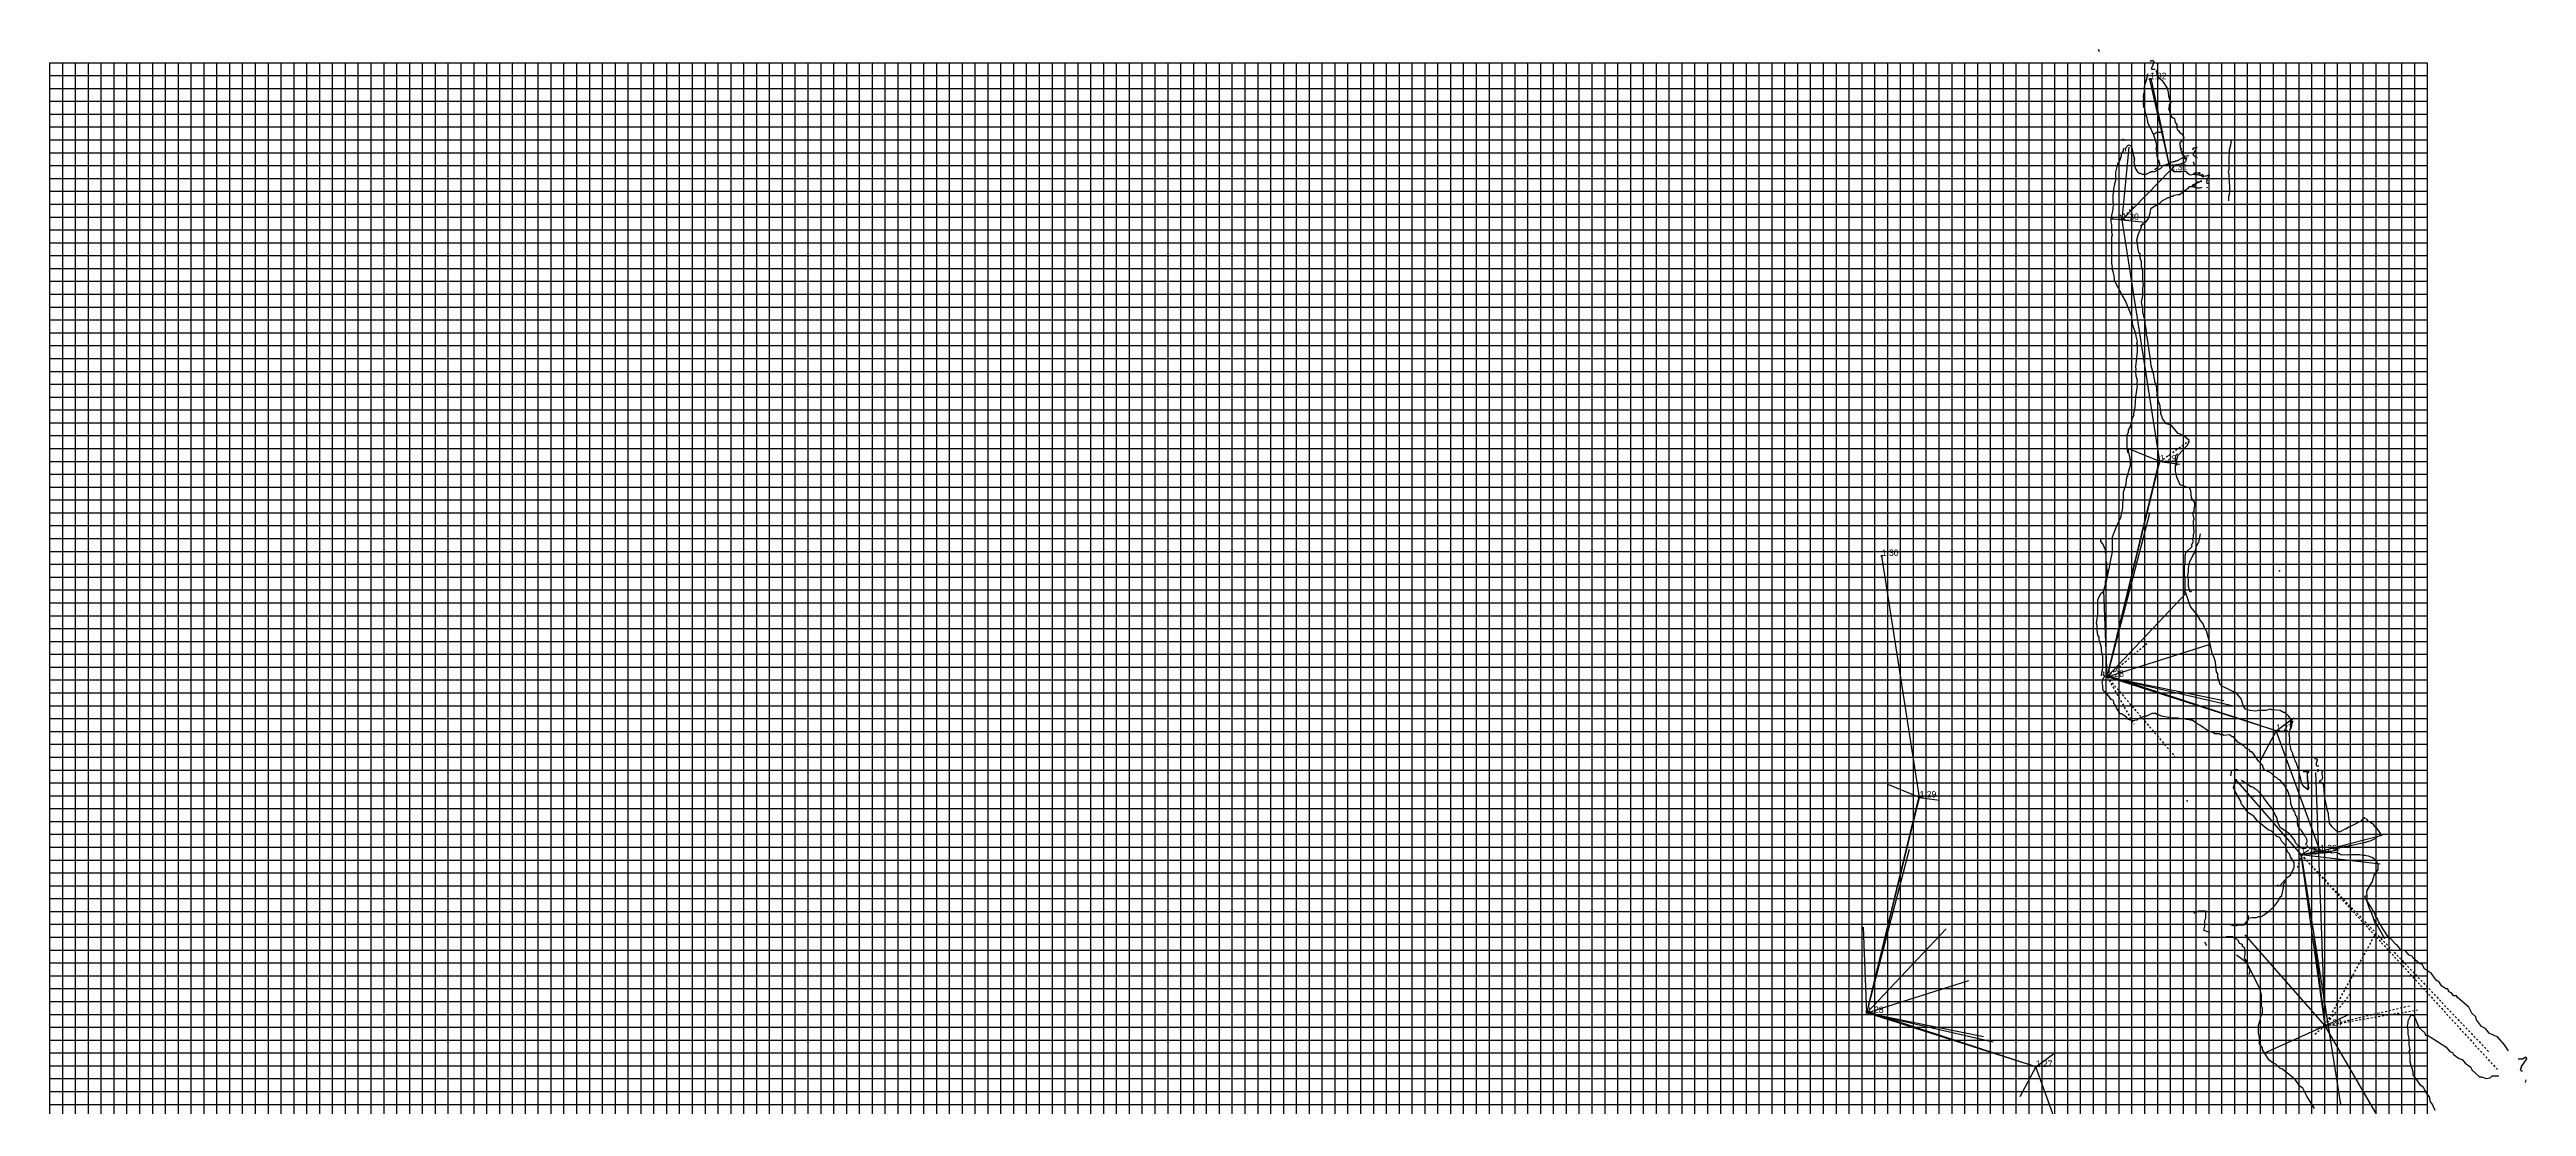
# Model space of a CAD drawing. Header units: millimetres. Extents: x -29 to 369, y -59 to 352.
# Drawn here: x -16 to 369.4, y 187.7 to 352 of the extents above; entities that cross this region are included whole.
import ezdxf

# ---------------------------------------------------------------- set-up
doc = ezdxf.new("R2010")
doc.units = ezdxf.units.MM
doc.linetypes.add('DASH', pattern=[0.6, 0.3, -0.3])

msp = doc.modelspace()

# ---------------------------------------------------------------- linework, layer by layer
at = {"layer": 'Black', "color": 0}
for points in [[(303.02, 351.68), (302.84, 352.04)], [(311.6, 333.32), (311.66, 333.44), (312.02, 333.68), (312.38, 334.1), (312.38, 334.28), (312.26, 334.52), (312.26, 334.7), (312.08, 335), (311.9, 335.9), (311.9, 336.32), (311.84, 336.44), (311.9, 337.1), (311.84, 337.64), (311.48, 338.72), (310.88, 339.98), (310.58, 340.52), (310.46, 341.12), (310.4, 341.42), (310.22, 341.96), (310.22, 342.08), (310.1, 342.38), (310.1, 342.62), (310.04, 342.92), (309.92, 343.04), (309.92, 343.22), (309.86, 343.52), (309.86, 344.18), (309.92, 344.36), (309.86, 344.72), (309.92, 345.14), (309.98, 345.44), (309.98, 346.16), (310.04, 346.58), (310.28, 347.12), (310.46, 347.9), (310.52, 348.14), (310.52, 348.26)], [(310.94, 350.18), (311, 350.36), (311.3, 350.36), (311.48, 350.18), (311.24, 349.46), (311.06, 349.1), (311.18, 348.98), (311.66, 348.98)], [(311.3, 348.44), (311.36, 348.32)], [(311.96, 348.8), (311.84, 348.68), (311.96, 347.96), (312.68, 347.24), (312.98, 346.94), (313.58, 345.92), (313.58, 345.74), (313.7, 345.5), (313.7, 345.2), (313.76, 345.08), (313.76, 344.84), (314, 343.94), (314.18, 343.82), (314, 343.76), (313.82, 343.4), (313.82, 343.04), (313.76, 342.86), (314.18, 341.6), (314.48, 341.42), (314.66, 341.3), (314.78, 340.7), (315.02, 340.4), (315.02, 340.16), (314.96, 340.04), (315.08, 339.62), (315.26, 339.5), (315.44, 339.2), (315.86, 338.9), (316.1, 338.42), (316.04, 338.06), (315.8, 337.94), (315.74, 337.76), (315.56, 337.64), (315.44, 337.28), (315.56, 337.1), (315.56, 336.8), (315.74, 336.5), (315.62, 336.38), (315.8, 336.2), (315.8, 336.08), (315.92, 336.02), (315.8, 335.78), (315.92, 335.72), (315.98, 335.54), (316.1, 335.6), (316.22, 335.36), (316.16, 335.24), (316.22, 335.12), (316.52, 335.12), (316.64, 335.3)], [(311.48, 338.9), (311.93, 339.2), (312.83, 339.2), (312.83, 339.35)], [(305.13, 325.75), (304.93, 325.95), (304.93, 326.25), (305.13, 327.15), (305.13, 327.65), (305.23, 327.85), (305.13, 328.35), (305.13, 329.45), (305.23, 329.95), (305.23, 330.45), (305.33, 330.85), (305.43, 331.35), (305.53, 331.75), (305.53, 332.95), (305.93, 334.45), (306.13, 334.65), (306.43, 335.55), (306.43, 335.85), (306.73, 336.25), (306.73, 336.55), (306.83, 336.75)], [(306.63, 338.15), (306.63, 337.95)], [(307.1, 336.26), (307.04, 336.56), (307.22, 336.92), (307.52, 337.22), (307.82, 337.1), (308.06, 336.68), (308.06, 336.5), (308.12, 336.26), (308.24, 335.66), (308.42, 335.12), (308.36, 335), (308.42, 334.82), (308.36, 334.52), (308.48, 333.86), (308.54, 333.62), (308.9, 333.02), (309.2, 332.84), (309.32, 332.84), (309.62, 332.66), (310.28, 332.66), (311.3, 333.2)], [(310.94, 332.9), (310.82, 332.96), (311.42, 333.08), (311.6, 333.08), (312.56, 333.62), (312.98, 334.04), (313.16, 334.04), (313.46, 334.22), (313.58, 334.22), (313.88, 334.4), (314.54, 334.64), (314.66, 334.64), (314.84, 334.76), (315.02, 334.76), (315.92, 335.18), (316.28, 335.48), (316.88, 335.54)], [(317.6, 336.38), (317.54, 336.5), (317.66, 336.74), (317.84, 336.74), (318.02, 336.86), (318.14, 336.86), (317.9, 336.32), (317.54, 335.72), (317.84, 335.42), (318.2, 335.24)], [(323.6, 338.06), (323.48, 337.94), (323.36, 337.16), (323.18, 336.38), (323.12, 334.82), (323.12, 333.32), (323, 333.02), (323.12, 332.66), (323.12, 332.06), (323.18, 331.58), (323.24, 330.62), (323.24, 329.9), (323.18, 329.6), (323.18, 329.36), (323.06, 329.24), (323.06, 328.52)], [(316.58, 335.12), (316.28, 335.18), (316.46, 335), (316.4, 334.64), (316.16, 334.4), (315.56, 334.22), (314.66, 334.04), (314.24, 333.5), (314.24, 333.38), (314.54, 333.08), (315.74, 333.08), (315.98, 333.14), (316.16, 333.14), (316.46, 333.08), (316.64, 332.84), (316.76, 332.84), (317, 332.6), (317.18, 332.54), (317.78, 332.72), (317.96, 332.84), (318.56, 332.9), (318.68, 332.9)], [(317.9, 330.8), (317.72, 330.86), (317.48, 330.74), (317.54, 330.98), (318.08, 331.28), (318.62, 331.46), (318.8, 331.58), (318.92, 331.58), (318.74, 331.58), (318.62, 331.46), (318.38, 331.4), (318.08, 331.22), (317.6, 330.92), (317.36, 330.74), (318.02, 331.34), (318.26, 331.46), (318.44, 331.46)], [(319.16, 332.12), (318.86, 332.42), (318.32, 332.54), (317.9, 332.54), (317.66, 332.6), (317.54, 332.6)], [(317.6, 334.64), (317.72, 334.1)], [(317.72, 332.54), (317.6, 332.66), (317.96, 332.9), (318.5, 332.84), (318.74, 332.66)], [(318.86, 332.72), (318.92, 332.6), (319.04, 332.6), (319.34, 332.3)], [(319.46, 332.42), (319.64, 332.42), (320.06, 332.54), (320.06, 332.42), (319.82, 332), (319.82, 331.88), (319.7, 331.76), (319.7, 331.58), (319.64, 331.46), (319.7, 331.28), (320, 331.22)], [(309.56, 324.62), (309.38, 324.62), (309.98, 325.04), (310.04, 325.16), (310.22, 325.22), (310.64, 325.76), (310.88, 326.6), (311, 327.2), (311.12, 327.44), (311.96, 327.92)], [(311.9, 327.74), (312.8, 328.58), (313.4, 328.88), (313.52, 329), (313.7, 329), (314.18, 329.24), (314.36, 329.24), (314.6, 329.42), (315.2, 329.48), (315.44, 329.48), (316.04, 329.9), (316.52, 330.32), (316.82, 330.44), (317, 330.74), (317.42, 330.74), (317.78, 330.62), (317.96, 330.62), (318.26, 330.56), (318.68, 330.56), (318.98, 330.62)], [(319.7, 330.68), (319.76, 330.56)], [(307.43, 289.35), (307.33, 290.35), (307.33, 292.05), (307.53, 292.55), (307.53, 292.85), (307.83, 293.35), (308.13, 294.75), (308.33, 295.15), (308.33, 295.45), (308.53, 296.35), (308.63, 298.05), (308.93, 299.75), (308.83, 299.95), (308.93, 300.55), (308.73, 301.25), (308.63, 301.95), (308.73, 302.25), (308.63, 302.75), (308.73, 303.15), (308.83, 304.05), (308.93, 305.15), (308.93, 306.15), (308.83, 306.35), (308.93, 306.65), (308.73, 307.45), (308.63, 307.85), (308.13, 309.35), (308.13, 309.75), (308.03, 310.15), (308.03, 310.55), (307.03, 312.95), (306.53, 313.85), (305.33, 316.15), (305.33, 316.55), (305.23, 317.05), (305.13, 317.45), (304.93, 318.05), (305.03, 318.25), (304.93, 318.75), (304.93, 322.95), (305.03, 323.15), (304.93, 323.65), (304.93, 324.85), (304.83, 325.25), (304.83, 325.75), (304.93, 326.15)], [(315.03, 287.35), (315.03, 287.75), (314.93, 287.95), (315.23, 288.95), (316.63, 290.45), (316.93, 291.05), (316.93, 291.25), (316.13, 291.95), (315.93, 291.95), (315.53, 292.25), (315.23, 292.35), (314.13, 293.65), (313.43, 293.85), (312.83, 294.55), (312.53, 295.45), (312.53, 295.95), (312.43, 296.45), (312.43, 296.65), (312.13, 297.45), (312.13, 297.85), (311.93, 298.35), (312.03, 298.55), (311.93, 298.95), (311.93, 299.45), (311.83, 299.85), (311.83, 300.05), (311.63, 300.25), (311.63, 300.55), (311.53, 300.95), (311.43, 301.45), (311.03, 302.85), (310.93, 303.85), (310.63, 305.95), (310.43, 307.35), (310.33, 307.55), (310.33, 308.25), (310.13, 309.45), (310.13, 309.85), (309.73, 311.15), (309.73, 311.75), (309.53, 312.75), (309.73, 313.75), (309.73, 314.95), (309.83, 315.45), (309.73, 315.95), (309.73, 317.65), (309.53, 318.25), (309.53, 319.05), (309.33, 319.65), (309.33, 320.25), (309.13, 320.45), (309.03, 321.05), (308.83, 322.45), (309.03, 323.25), (309.53, 324.45), (309.63, 324.85), (309.73, 325.05)], [(303.93, 268.25), (303.83, 268.45), (304.03, 269.05), (304.13, 269.65), (304.53, 271.55), (304.73, 272.45), (305.03, 273.95), (305.03, 276.25), (305.73, 278.15), (306.33, 279.25), (306.63, 280.75), (306.63, 281.55), (306.73, 282.15), (306.73, 283.25), (307.13, 284.45), (307.23, 285.55), (307.43, 285.75), (307.53, 286.35), (307.83, 287.35), (307.83, 287.75), (307.73, 288.05), (307.83, 288.25), (307.53, 289.65), (307.53, 289.95)], [(316.13, 267.65), (316.33, 267.55), (316.33, 269.75), (316.23, 270.35), (316.23, 271.65), (316.33, 272.25), (316.33, 273.25), (316.43, 273.85), (317.43, 274.75), (317.33, 274.95), (317.63, 275.55), (317.53, 275.75), (317.63, 276.25), (317.63, 276.55), (317.73, 277.05), (317.63, 278.15), (317.63, 278.75), (317.73, 279.05), (317.53, 279.95), (317.73, 280.25), (317.73, 280.65), (317.83, 281.05), (317.83, 281.55), (317.33, 282.35), (317.23, 283.45), (316.93, 283.95), (316.73, 283.95), (315.53, 284.35), (315.03, 285.55), (314.93, 286.05), (314.83, 286.45), (314.83, 287.25), (314.93, 287.75), (314.83, 288.15), (314.83, 288.55), (314.93, 288.95), (315.13, 289.15)], [(303.33, 254.65), (303.43, 255.35), (303.53, 255.85), (303.53, 257.65), (303.33, 258.55), (303.33, 259.05), (302.93, 260.25), (302.93, 260.65), (302.73, 260.95), (302.63, 261.75), (302.63, 262.45), (302.53, 262.85), (302.73, 264.15), (302.73, 266.45), (303.23, 267.45), (303.63, 267.75), (303.93, 268.85), (303.93, 269.35), (304.23, 270.25), (304.23, 271.05), (304.13, 271.45), (304.13, 272.15), (304.03, 272.55), (304.03, 273.45), (303.93, 273.95), (303.93, 274.25), (303.53, 275.15), (303.23, 275.55), (303.23, 275.95)], [(317.33, 267.75), (317.13, 267.65), (316.83, 268.55), (316.83, 269.65), (316.73, 270.25), (316.83, 270.75), (316.83, 271.35), (317.03, 272.25), (317.53, 273.35), (317.83, 273.85), (318.03, 274.65), (318.53, 275.65), (318.73, 276.75)], [(332.83, 247.85), (332.43, 248.45), (331.83, 248.95), (331.63, 248.95), (331.13, 249.25), (329.83, 249.35), (329.63, 249.45), (328.83, 249.25), (327.73, 249.25), (327.33, 249.15), (326.43, 249.25), (325.73, 249.45), (325.43, 249.95), (325.03, 251.05), (324.33, 251.95), (324.03, 252.15), (323.83, 252.15), (322.73, 252.75), (322.03, 253.05), (321.73, 253.45), (321.43, 254.45), (321.43, 254.95), (321.23, 255.25), (321.03, 256.75), (320.83, 257.45), (320.53, 258.15), (320.23, 259.55), (320.03, 260.35), (319.63, 261.65), (319.43, 261.85), (319.13, 262.75), (318.73, 263.25), (318.13, 264.25), (317.43, 265.05), (317.13, 265.55), (316.53, 267.25), (316.13, 267.75), (316.33, 267.65)], [(327.73, 241.35), (327.03, 242.45), (326.73, 242.85), (326.43, 242.85), (326.33, 243.15), (325.83, 243.35), (325.33, 243.85), (325.13, 243.85), (325.03, 244.05), (324.53, 244.35), (323.83, 245.15), (323.63, 245.15), (323.23, 245.45), (322.33, 245.35), (322.13, 245.55), (321.83, 245.45), (321.63, 245.65), (320.93, 245.65), (320.63, 245.85), (320.13, 245.95), (318.63, 246.95), (318.13, 247.25), (317.43, 247.75), (317.13, 247.75), (316.93, 247.85), (316.53, 247.85), (316.13, 247.95), (315.43, 247.95), (315.23, 248.05), (314.23, 248.05), (312.63, 248.35), (312.33, 248.55), (312.13, 248.55), (311.63, 248.85), (311.43, 248.75), (311.23, 248.85), (310.33, 248.35), (310.03, 248.35), (309.03, 247.95), (308.83, 247.75), (308.13, 247.65), (307.53, 247.85), (307.13, 248.25), (306.43, 248.75), (306.23, 248.75), (305.63, 249.65), (305.43, 250.15), (305.23, 250.35), (305.23, 250.65), (305.13, 250.85), (304.83, 250.95), (303.93, 252.15), (303.63, 252.25), (303.53, 252.75), (303.53, 253.15), (303.43, 253.55), (303.53, 253.95), (303.63, 254.35), (303.83, 254.55), (303.63, 254.85), (303.73, 255.05), (303.63, 255.25)], [(334.77, 239.91), (335.13, 239.91), (335.25, 239.97), (335.31, 239.73), (335.31, 239.25), (335.37, 238.95), (335.31, 238.71), (335.49, 237.93), (335.49, 237.45), (335.55, 237.33), (335.43, 236.91), (334.83, 237.39), (334.53, 237.81), (334.35, 238.47), (334.35, 238.59), (334.23, 238.95), (333.99, 240.15), (333.69, 240.87), (333.63, 241.11), (333.51, 241.23), (333.51, 241.35), (333.33, 241.71), (333.27, 242.07), (333.09, 242.37), (333.09, 242.55), (332.79, 243.21), (332.79, 243.39), (332.55, 244.23), (332.61, 244.53), (332.55, 244.65), (332.61, 244.89), (332.49, 245.55), (332.61, 246.15), (332.79, 246.63), (332.85, 246.87), (333.09, 247.53), (333.09, 247.65)], [(332.63, 246.45), (332.83, 246.45), (332.93, 246.85), (332.93, 247.85), (332.83, 248.05)], [(332.73, 246.75), (332.79, 247.23), (332.73, 247.53), (332.73, 247.65)], [(323.44, 239.1), (323.59, 240), (324.34, 240.15), (324.64, 240)], [(335.19, 228.45), (335.31, 228.93), (335.25, 229.23), (335.13, 229.53), (334.95, 229.71), (334.71, 230.19), (334.41, 230.61), (334.17, 230.85), (333.87, 231.39), (333.81, 231.75), (333.87, 231.93), (333.81, 232.23), (333.81, 232.41), (333.69, 232.77), (333.57, 232.89), (333.39, 233.49), (333.15, 233.79), (332.79, 234.75), (332.79, 235.11), (332.67, 235.71), (332.25, 236.85), (332.01, 237.15), (331.89, 237.51), (331.11, 238.41), (330.81, 238.59), (330.57, 238.77), (330.27, 238.95), (329.67, 239.55), (329.25, 239.79), (329.13, 239.79), (328.95, 239.91), (328.71, 239.97), (328.53, 240.21), (328.35, 240.75), (327.69, 241.41)], [(334.71, 239.79), (335.55, 239.79), (335.31, 239.43), (335.31, 238.95), (335.37, 238.59), (335.31, 238.47), (335.43, 238.11), (335.43, 237.33), (335.49, 237.09), (335.49, 236.97), (335.25, 237.15)], [(336.57, 241.71), (336.57, 241.89), (336.87, 241.71), (336.87, 241.53), (336.69, 241.05), (336.69, 240.75), (336.87, 240.63), (337.11, 240.63)], [(336.99, 240.15), (336.93, 239.85), (336.99, 239.73)], [(344.25, 232.65), (344.25, 232.53), (343.95, 232.35), (343.65, 232.05), (342.39, 231.39), (341.85, 231.09), (341.73, 231.09), (341.31, 230.79), (341.19, 230.79), (340.47, 230.37), (340.11, 230.37), (339.81, 230.55), (339.15, 231.21), (338.97, 231.51), (338.79, 231.75), (338.79, 231.99), (338.61, 232.89), (338.61, 233.25), (338.37, 233.97), (338.37, 234.21), (338.07, 235.65), (338.01, 236.25), (337.95, 236.79), (337.89, 237.69), (337.71, 237.99), (337.29, 238.17), (337.35, 238.41), (337.59, 238.47), (337.77, 238.77), (337.65, 239.43), (337.65, 239.73), (337.71, 239.85), (337.83, 239.85)], [(330.6, 222.15), (331.05, 222), (332.25, 223.35), (332.7, 223.65), (333.3, 224.85), (333.3, 225.6), (332.7, 226.5), (332.55, 226.95), (332.25, 227.25), (331.95, 228.3), (331.35, 228.9), (331.05, 229.5), (330.6, 229.65), (329.7, 230.55), (329.25, 230.7), (327.6, 232.05), (327, 232.8), (326.1, 233.4), (325.35, 234.45), (325.05, 234.75), (325.05, 235.05), (324.15, 236.55), (323.85, 237.3), (324.3, 238.65)], [(335.31, 228.33), (335.25, 228.09), (335.01, 227.79), (334.59, 227.79), (334.35, 227.91), (334.17, 228.09), (333.99, 228.15), (333.51, 228.69), (333.39, 229.05), (332.55, 230.13), (332.19, 230.31), (331.17, 231.03), (330.75, 231.81), (330.57, 232.65), (330.39, 232.95), (329.85, 234.03), (329.25, 234.75), (329.01, 235.11), (328.53, 235.71), (328.47, 235.89), (328.05, 236.31), (327.51, 236.85), (327.15, 237.09), (327.03, 237.27), (326.73, 237.39), (326.55, 237.39), (326.07, 237.75), (325.77, 237.93), (325.11, 238.35)], [(339.33, 227.79), (339.57, 227.73), (340.35, 227.91), (340.53, 228.03), (341.07, 228.03), (341.25, 228.15), (341.49, 228.15), (341.79, 228.21), (341.97, 228.33), (342.27, 228.33), (343.41, 228.57), (344.25, 228.75), (345.27, 229.05), (345.99, 229.41), (346.23, 229.59), (346.65, 229.83), (346.77, 229.95), (346.77, 230.07), (346.17, 230.97), (345.81, 231.21), (345.69, 231.45), (345.03, 231.93), (344.85, 231.99), (344.61, 232.35), (344.43, 232.41)], [(346.11, 216.09), (345.87, 216.27), (345.81, 216.51), (345.27, 218.01), (345.09, 218.31), (344.67, 219.57), (344.67, 220.41), (344.61, 220.89), (344.67, 221.25), (345.21, 222.27), (345.51, 222.75), (345.51, 222.93), (345.69, 223.41), (345.75, 223.65), (345.99, 223.95), (346.35, 224.55), (346.35, 225.39), (346.23, 225.57), (346.23, 225.69), (345.63, 226.29), (345.51, 226.29), (345.39, 226.41), (344.85, 226.59), (344.49, 226.65), (344.31, 226.71), (344.01, 226.71), (343.47, 226.83), (341.79, 226.83), (341.61, 226.77), (341.19, 226.83), (340.83, 226.77), (340.53, 226.83), (339.93, 227.19), (339.15, 227.07), (338.73, 227.25), (338.43, 227.19), (337.59, 227.19), (337.53, 227.31), (337.35, 227.19), (337.41, 227.31), (337.29, 227.37), (337.53, 227.43), (337.77, 227.37), (338.19, 227.31), (338.67, 227.37), (338.91, 227.43), (339.03, 227.37), (339.63, 227.49), (339.75, 227.61), (340.17, 227.61)], [(338.19, 223.71), (338.19, 223.83)], [(325.95, 216.9), (326.7, 217.05), (327.45, 217.05), (327.75, 217.2), (328.2, 217.2), (329.25, 217.95), (330.15, 218.7), (330.9, 219.75), (331.05, 220.2), (331.35, 220.5), (331.65, 221.7), (331.65, 222.15), (331.95, 222.75)], [(366.64, 196.35), (366.04, 197.25), (364.99, 198.45), (363.64, 199.05), (363.04, 199.8), (362.44, 200.1), (361.69, 201.15), (361.54, 201.6), (360.94, 202.2), (360.49, 203.1), (358.69, 204.6), (358.54, 204.9), (358.09, 204.9), (357.79, 205.35), (357.34, 205.5), (357.19, 205.95), (356.89, 205.95), (356.29, 206.4), (355.84, 207), (355.39, 207.3), (354.64, 208.35), (353.59, 209.1), (353.14, 209.85), (352.84, 209.85), (351.79, 210.75), (351.64, 211.05), (351.19, 211.2), (350.59, 211.95), (350.14, 211.95), (349.84, 212.1), (349.39, 212.7), (349.09, 212.85), (348.34, 213.75), (348.04, 213.9), (347.14, 215.25), (346.39, 216.45), (346.24, 216.9), (345.94, 217.2), (345.94, 217.5), (345.34, 218.55), (344.29, 220.2), (344.44, 220.5)], [(317.85, 217.65), (317.7, 217.95), (318.15, 217.95), (318.45, 218.1), (319.5, 218.1), (319.5, 216.9), (319.35, 216.6), (319.35, 215.7), (319.2, 215.1), (320.1, 214.8)], [(326.14, 217.35), (326.14, 216.75), (325.39, 215.85), (324.64, 215.85), (324.04, 215.7), (322.99, 216)], [(347.4, 213.75), (345.75, 216.75)], [(319.35, 213.3), (319.65, 212.7)], [(326.29, 208.2), (326.44, 208.8), (325.99, 209.85), (325.99, 210.15), (325.54, 210.75), (325.69, 211.35), (325.69, 211.95), (325.54, 212.4), (325.24, 212.55), (325.24, 212.85), (324.79, 213), (324.64, 213.45), (324.34, 213.75), (324.04, 213.75), (323.74, 214.05), (322.69, 214.05)], [(336.45, 187.35), (335.25, 189.3), (334.65, 190.5), (334.2, 190.8), (333.45, 191.85), (331.8, 193.2), (331.5, 193.5), (331.05, 193.65), (330.45, 194.25), (330, 194.4), (329.4, 194.85), (328.35, 196.5), (328.35, 196.8), (327.9, 197.4), (327.9, 198.45), (327.75, 199.05), (327.75, 200.25), (328.05, 201.3), (328.05, 201.6), (328.35, 202.2), (328.35, 202.95), (328.2, 203.25), (328.2, 205.05), (327.9, 206.1), (325.95, 210), (324.3, 211.2)], [(355.24, 187.05), (354.79, 188.1), (354.49, 188.4), (354.34, 189.15), (353.89, 189.75), (353.44, 190.65), (352.99, 190.95), (352.24, 192), (351.79, 192.6), (351.79, 193.05), (351.34, 194.55), (351.34, 195.6), (351.19, 196.2), (351.34, 196.5), (351.19, 197.25), (351.19, 198.3), (351.04, 198.9), (351.04, 199.65), (350.89, 199.95), (351.04, 200.7), (351.04, 201), (351.49, 201.9), (351.94, 201.75), (352.69, 199.95), (353.59, 199.2), (353.74, 198.75), (354.04, 198.75), (356.89, 196.95), (357.49, 196.2), (357.94, 196.05), (358.09, 195.75), (358.99, 195.15), (359.44, 195), (359.89, 194.4), (360.79, 193.8), (360.94, 193.35), (362.14, 192.3), (362.44, 192.3), (363.19, 192), (363.79, 192.15), (364.09, 192.45), (365.14, 192.45)], [(368.14, 195.1), (368.84, 195.1), (369.34, 195.4), (369.44, 195.1), (368.64, 193.9), (368.64, 193.7), (368.44, 193.4), (368.64, 193.2), (368.84, 193.2)], [(369.34, 191.8), (369.24, 191.4)]]:
    msp.add_lwpolyline(points, dxfattribs=at)
for p in [(306.83, 337.95), (301.93, 333.85), (331.03, 270.95), (316.65, 235.2), (326.97, 235.89), (335.13, 228.45)]:
    msp.add_point(p, dxfattribs=at)
at = {"layer": 'Grid', "color": 255}
for p, q in [((-16, 350), (-16, -18)), ((-16, 350), (354, 350)), ((-16, 348), (354, 348)), ((-14, 350), (-14, -18)), ((-12, 350), (-12, -18)), ((-10, 350), (-10, -18)), ((-8, 350), (-8, -18)), ((-6, 350), (-6, -18)), ((-4, 350), (-4, -18)), ((-2, 350), (-2, -18)), ((0, 350), (0, -18)), ((2, 350), (2, -18)), ((4, 350), (4, -18)), ((6, 350), (6, -18)), ((8, 350), (8, -18)), ((10, 350), (10, -18)), ((12, 350), (12, -18)), ((14, 350), (14, -18)), ((16, 350), (16, -18)), ((18, 350), (18, -18)), ((20, 350), (20, -18)), ((22, 350), (22, -18)), ((24, 350), (24, -18)), ((26, 350), (26, -18)), ((28, 350), (28, -18)), ((30, 350), (30, -18)), ((32, 350), (32, -18)), ((34, 350), (34, -18)), ((36, 350), (36, -18)), ((38, 350), (38, -18)), ((40, 350), (40, -18)), ((42, 350), (42, -18)), ((44, 350), (44, -18)), ((46, 350), (46, -18)), ((48, 350), (48, -18)), ((50, 350), (50, -18)), ((52, 350), (52, -18)), ((54, 350), (54, -18)), ((56, 350), (56, -18)), ((58, 350), (58, -18)), ((60, 350), (60, -18)), ((62, 350), (62, -18)), ((64, 350), (64, -18)), ((66, 350), (66, -18)), ((68, 350), (68, -18)), ((70, 350), (70, -18)), ((72, 350), (72, -18)), ((74, 350), (74, -18)), ((76, 350), (76, -18)), ((78, 350), (78, -18)), ((80, 350), (80, -18)), ((82, 350), (82, -18)), ((84, 350), (84, -18)), ((86, 350), (86, -18)), ((88, 350), (88, -18)), ((90, 350), (90, -18)), ((92, 350), (92, -18)), ((94, 350), (94, -18)), ((96, 350), (96, -18)), ((98, 350), (98, -18)), ((100, 350), (100, -18)), ((102, 350), (102, -18)), ((104, 350), (104, -18)), ((106, 350), (106, -18)), ((108, 350), (108, -18)), ((110, 350), (110, -18)), ((112, 350), (112, -18)), ((114, 350), (114, -18)), ((116, 350), (116, -18)), ((118, 350), (118, -18)), ((120, 350), (120, -18)), ((122, 350), (122, -18)), ((124, 350), (124, -18)), ((126, 350), (126, -18)), ((128, 350), (128, -18)), ((130, 350), (130, -18)), ((132, 350), (132, -18)), ((134, 350), (134, -18)), ((136, 350), (136, -18)), ((138, 350), (138, -18)), ((140, 350), (140, -18)), ((142, 350), (142, -18)), ((144, 350), (144, -18)), ((146, 350), (146, -18)), ((148, 350), (148, -18)), ((150, 350), (150, -18)), ((152, 350), (152, -18)), ((154, 350), (154, -18)), ((156, 350), (156, -18)), ((158, 350), (158, -18)), ((160, 350), (160, -18)), ((162, 350), (162, -18)), ((164, 350), (164, -18)), ((166, 350), (166, -18)), ((168, 350), (168, -18)), ((170, 350), (170, -18)), ((172, 350), (172, -18)), ((174, 350), (174, -18)), ((176, 350), (176, -18)), ((178, 350), (178, -18)), ((180, 350), (180, -18)), ((182, 350), (182, -18)), ((184, 350), (184, -18)), ((186, 350), (186, -18)), ((188, 350), (188, -18)), ((190, 350), (190, -18)), ((192, 350), (192, -18)), ((194, 350), (194, -18)), ((196, 350), (196, -18)), ((198, 350), (198, -18)), ((200, 350), (200, -18)), ((202, 350), (202, -18)), ((204, 350), (204, -18)), ((206, 350), (206, -18)), ((208, 350), (208, -18)), ((210, 350), (210, -18)), ((212, 350), (212, -18)), ((214, 350), (214, -18)), ((216, 350), (216, -18)), ((218, 350), (218, -18)), ((220, 350), (220, -18)), ((222, 350), (222, -18)), ((224, 350), (224, -18)), ((226, 350), (226, -18)), ((228, 350), (228, -18)), ((230, 350), (230, -18)), ((232, 350), (232, -18)), ((234, 350), (234, -18)), ((236, 350), (236, -18)), ((238, 350), (238, -18)), ((240, 350), (240, -18)), ((242, 350), (242, -18)), ((244, 350), (244, -18)), ((246, 350), (246, -18)), ((248, 350), (248, -18)), ((250, 350), (250, -18)), ((252, 350), (252, -18)), ((254, 350), (254, -18)), ((256, 350), (256, -18)), ((258, 350), (258, -18)), ((260, 350), (260, -18)), ((262, 350), (262, -18)), ((264, 350), (264, -18)), ((266, 350), (266, -18)), ((268, 350), (268, -18)), ((270, 350), (270, -18)), ((272, 350), (272, -18)), ((274, 350), (274, -18)), ((276, 350), (276, -18)), ((278, 350), (278, -18)), ((280, 350), (280, -18)), ((282, 350), (282, -18)), ((284, 350), (284, -18)), ((286, 350), (286, -18)), ((288, 350), (288, -18)), ((290, 350), (290, -18)), ((292, 350), (292, -18)), ((294, 350), (294, -18)), ((296, 350), (296, -18)), ((298, 350), (298, -18)), ((300, 350), (300, -18)), ((302, 350), (302, -18)), ((304, 350), (304, -18)), ((306, 350), (306, -18)), ((308, 350), (308, -18)), ((310, 350), (310, -18)), ((312, 350), (312, -18)), ((314, 350), (314, -18)), ((316, 350), (316, -18)), ((318, 350), (318, -18)), ((320, 350), (320, -18)), ((322, 350), (322, -18)), ((324, 350), (324, -18)), ((326, 350), (326, -18)), ((328, 350), (328, -18)), ((330, 350), (330, -18)), ((332, 350), (332, -18)), ((334, 350), (334, -18)), ((336, 350), (336, -18)), ((338, 350), (338, -18)), ((340, 350), (340, -18)), ((342, 350), (342, -18)), ((344, 350), (344, -18)), ((346, 350), (346, -18)), ((348, 350), (348, -18)), ((350, 350), (350, -18)), ((352, 350), (352, -18)), ((354, 350), (354, -18)), ((-16, 346), (354, 346)), ((-16, 344), (354, 344)), ((-16, 342), (354, 342)), ((-16, 340), (354, 340)), ((-16, 338), (354, 338)), ((-16, 336), (354, 336)), ((-16, 334), (354, 334)), ((-16, 332), (354, 332)), ((-16, 330), (354, 330)), ((-16, 328), (354, 328)), ((-16, 326), (354, 326)), ((-16, 324), (354, 324)), ((-16, 322), (354, 322)), ((-16, 320), (354, 320)), ((-16, 318), (354, 318)), ((-16, 316), (354, 316)), ((-16, 314), (354, 314)), ((-16, 312), (354, 312)), ((-16, 310), (354, 310)), ((-16, 308), (354, 308)), ((-16, 306), (354, 306)), ((-16, 304), (354, 304)), ((-16, 302), (354, 302)), ((-16, 300), (354, 300)), ((-16, 298), (354, 298)), ((-16, 296), (354, 296)), ((-16, 294), (354, 294)), ((-16, 292), (354, 292)), ((-16, 290), (354, 290)), ((-16, 288), (354, 288)), ((-16, 286), (354, 286)), ((-16, 284), (354, 284)), ((-16, 282), (354, 282)), ((-16, 280), (354, 280)), ((-16, 278), (354, 278)), ((-16, 276), (354, 276)), ((-16, 274), (354, 274)), ((-16, 272), (354, 272)), ((-16, 270), (354, 270)), ((-16, 268), (354, 268)), ((-16, 266), (354, 266)), ((-16, 264), (354, 264)), ((-16, 262), (354, 262)), ((-16, 260), (354, 260)), ((-16, 258), (354, 258)), ((-16, 256), (354, 256)), ((-16, 254), (354, 254)), ((-16, 252), (354, 252)), ((-16, 250), (354, 250)), ((-16, 248), (354, 248)), ((-16, 246), (354, 246)), ((-16, 244), (354, 244)), ((-16, 242), (354, 242)), ((-16, 240), (354, 240)), ((-16, 238), (354, 238)), ((-16, 236), (354, 236)), ((-16, 234), (354, 234)), ((-16, 232), (354, 232)), ((-16, 230), (354, 230)), ((-16, 228), (354, 228)), ((-16, 226), (354, 226)), ((-16, 224), (354, 224)), ((-16, 222), (354, 222)), ((-16, 220), (354, 220)), ((-16, 218), (354, 218)), ((-16, 216), (354, 216)), ((-16, 214), (354, 214)), ((-16, 212), (354, 212)), ((-16, 210), (354, 210)), ((-16, 208), (354, 208)), ((-16, 206), (354, 206)), ((-16, 204), (354, 204)), ((-16, 202), (354, 202)), ((-16, 200), (354, 200)), ((-16, 198), (354, 198)), ((-16, 196), (354, 196)), ((-16, 194), (354, 194)), ((-16, 192), (354, 192)), ((-16, 190), (354, 190)), ((-16, 188), (354, 188))]:
    msp.add_line(p, q, dxfattribs=at)
at = {"layer": 'Shots', "color": 1}
for p, q in [((314.052, 333.278), (310.826, 347.428)), ((306.516, 325.552), (314.052, 333.278)), ((312.396, 287.992), (306.516, 325.552)), ((304.192, 254.476), (312.396, 287.992)), ((330.472, 246.088), (304.192, 254.476)), ((337.322, 227.36), (330.472, 246.088)), ((334.358, 226.856), (337.322, 227.36)), ((338.11, 200.232), (334.358, 226.856)), ((351.216, 177.742), (338.11, 200.232))]:
    msp.add_line(p, q, dxfattribs=at)
at = {"layer": 'Shots', "color": 30}
for p, q in [((275.004, 235.73), (269.124, 273.29)), ((266.8, 202.214), (275.004, 235.73)), ((293.08, 193.826), (266.8, 202.214)), ((299.93, 175.098), (293.08, 193.826))]:
    msp.add_line(p, q, dxfattribs=at)
at = {"layer": 'Shots', "color": 1}
for centre in [(310.826, 347.428), (314.052, 333.278), (306.516, 325.552), (312.396, 287.992), (304.192, 254.476), (330.472, 246.088), (337.322, 227.36), (334.358, 226.856), (338.11, 200.232)]:
    msp.add_circle(centre, 0.1, dxfattribs=at)
at = {"layer": 'Shots', "color": 30}
for centre in [(269.124, 273.29), (275.004, 235.73), (266.8, 202.214), (293.08, 193.826)]:
    msp.add_circle(centre, 0.1, dxfattribs=at)
at = {"layer": 'XSect', "color": 1}
for p, q in [((314.052, 333.278), (311.064, 347.606)), ((306.516, 325.552), (307.63, 336.862)), ((306.516, 325.552), (304.85, 325.662)), ((306.516, 325.552), (310.104, 325.2)), ((312.396, 287.992), (307.586, 289.968)), ((304.192, 254.476), (312.338, 288.144)), ((312.396, 287.992), (315.516, 287.586)), ((304.192, 254.476), (310.822, 279.954)), ((304.192, 254.476), (303.654, 267.846)), ((304.192, 254.476), (316.546, 267.544)), ((304.192, 254.476), (320.056, 259.538)), ((330.472, 246.088), (304.04, 254.752)), ((304.192, 254.476), (323.866, 249.992)), ((304.192, 254.476), (322.366, 250.806)), ((330.472, 246.088), (333.224, 248.104)), ((330.472, 246.088), (327.99, 241.418)), ((338.11, 200.232), (336.656, 239.628)), ((334.358, 226.856), (324.22, 238.514)), ((334.358, 226.856), (335.554, 227.524)), ((334.358, 226.856), (337.214, 227.43)), ((337.322, 227.36), (335.334, 228)), ((337.322, 227.36), (347.004, 229.878)), ((334.358, 226.856), (339.14, 227.222)), ((334.358, 226.856), (340.5, 187.994)), ((334.358, 226.856), (346.674, 225.416)), ((338.11, 200.232), (325.664, 214.372)), ((338.11, 200.232), (336.412, 214.246)), ((338.11, 200.232), (341.834, 202.026)), ((338.11, 200.232), (328.662, 195.972))]:
    msp.add_line(p, q, dxfattribs=at)
at = {"layer": 'XSect', "color": 1, "linetype": 'DASH'}
for p, q in [((306.516, 325.552), (308.362, 327.806)), ((306.516, 325.552), (306.278, 326.352)), ((312.396, 287.992), (316.94, 291.206)), ((312.396, 287.992), (312.238, 288.818)), ((304.192, 254.476), (310.678, 259.932)), ((304.192, 254.476), (308.38, 247.114)), ((304.192, 254.476), (314.728, 242.106)), ((330.472, 246.088), (330.25, 245.856)), ((337.322, 227.36), (337.298, 228.08)), ((337.322, 227.36), (338.042, 228.47)), ((334.358, 226.856), (333.812, 224.858)), ((334.358, 226.856), (363.588, 196.184)), ((334.358, 226.856), (364.932, 193.394)), ((338.11, 200.232), (346.226, 214.958)), ((338.11, 200.232), (341.974, 205.096)), ((338.11, 200.232), (351.544, 203.41)), ((338.11, 200.232), (352.502, 202.7)), ((338.11, 200.232), (336.408, 198.772)), ((338.11, 200.232), (336.602, 199.818))]:
    msp.add_line(p, q, dxfattribs=at)
at = {"layer": 'XSect', "color": 30}
for p, q in [((266.8, 202.214), (274.946, 235.882)), ((275.004, 235.73), (270.194, 237.706)), ((275.004, 235.73), (278.124, 235.324)), ((266.8, 202.214), (273.43, 227.692)), ((266.8, 202.214), (266.262, 215.584)), ((266.8, 202.214), (279.154, 215.282)), ((266.8, 202.214), (282.664, 207.276)), ((293.08, 193.826), (266.648, 202.49)), ((266.8, 202.214), (286.474, 197.73)), ((266.8, 202.214), (284.974, 198.544)), ((293.08, 193.826), (290.598, 189.156)), ((293.08, 193.826), (295.832, 195.842))]:
    msp.add_line(p, q, dxfattribs=at)

# ---------------------------------------------------------------- texts
at = {"layer": 'Label'}
for s, p in [('1.32', (310.826, 347.428)), ('1.31', (314.052, 333.278)), ('1.30', (306.516, 325.552)), ('1.29', (312.396, 287.992)), ('1.30', (269.124, 273.29)), ('1.28', (304.192, 254.476)), ('1.27', (330.472, 246.088)), ('1.29', (275.004, 235.73)), ('1.25', (334.358, 226.856)), ('1.26', (337.322, 227.36)), ('1.28', (266.8, 202.214)), ('1.24', (338.11, 200.232)), ('1.27', (293.08, 193.826))]:
    msp.add_text(s, height=1, dxfattribs=at).set_placement(p)

doc.saveas('drawing.dxf')
